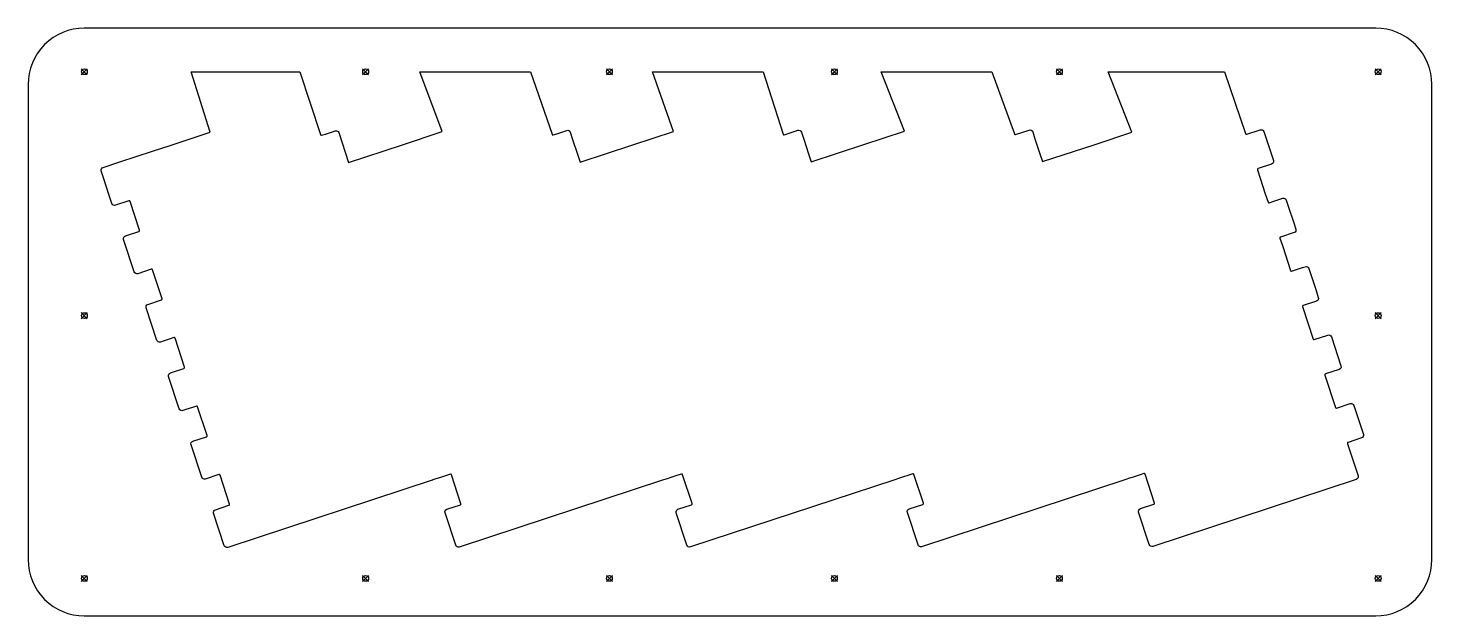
# Model space of a CAD drawing. Header units: millimetres. Extents: x 0 to 749, y 0 to 313.
import ezdxf

# ---------------------------------------------------------------- set-up
doc = ezdxf.new("R2010")
doc.units = ezdxf.units.MM
doc.layers.add('Contour', color=7, linetype='Continuous')
doc.layers.add('Engraving', color=7, linetype='Continuous')

msp = doc.modelspace()

# ---------------------------------------------------------------- linework, layer by layer
at = {"layer": 'Contour', "color": 7, "linetype": 'Continuous'}
for p, q in [((148.42, 274.66), (148.42, 274.66)), ((271.85, 274.86), (271.85, 274.86)), ((395.13, 274.94), (395.13, 274.94)), ((518.45, 275.07), (518.45, 275.07)), ((156.46, 256.1), (156.46, 256.1)), ((163.84, 258.5), (163.84, 258.5)), ((279.48, 256.53), (279.48, 256.53)), ((279.89, 256.3), (279.89, 256.3)), ((287.27, 258.7), (287.27, 258.7)), ((402.73, 256.65), (402.73, 256.65)), ((403.17, 256.38), (403.17, 256.38)), ((410.55, 258.78), (410.55, 258.78)), ((526.02, 256.87), (526.02, 256.87)), ((526.3, 256.55), (526.3, 256.55)), ((526.5, 256.51), (526.5, 256.51)), ((533.88, 258.91), (533.88, 258.91)), ((649.3, 257.01), (649.3, 257.01)), ((649.58, 256.69), (649.58, 256.69)), ((649.78, 256.65), (649.78, 256.65)), ((657.15, 259.05), (657.15, 259.05)), ((290.4, 253.96), (290.4, 253.96)), ((413.68, 254.05), (413.68, 254.05)), ((537.01, 254.19), (537.01, 254.19)), ((48.91, 241.93), (48.91, 241.93)), ((664.13, 242.63), (664.13, 242.63)), ((39.02, 237.1), (39.02, 237.1)), ((655.62, 237.78), (655.62, 237.78)), ((46.6, 218.87), (46.6, 218.87)), ((53.94, 221.26), (53.94, 221.26)), ((54.13, 221.22), (54.13, 221.22)), ((54.29, 221.11), (54.29, 221.11)), ((54.35, 221.03), (54.35, 221.03)), ((661.36, 220.4), (661.36, 220.4)), ((661.87, 220.19), (661.87, 220.19)), ((669.15, 222.57), (669.15, 222.57)), ((59.22, 204.92), (59.22, 204.92)), ((59.5, 205.36), (59.5, 205.36)), ((676.13, 206.15), (676.13, 206.15)), ((50.97, 200.62), (50.97, 200.62)), ((667.62, 201.31), (667.62, 201.31)), ((58.55, 182.38), (58.55, 182.38)), ((65.93, 184.78), (65.93, 184.78)), ((66.12, 184.74), (66.12, 184.74)), ((66.4, 184.42), (66.4, 184.42)), ((673.35, 183.92), (673.35, 183.92)), ((673.87, 183.71), (673.87, 183.71)), ((681.14, 186.09), (681.14, 186.09)), ((71.21, 168.44), (71.21, 168.44)), ((71.49, 168.88), (71.49, 168.88)), ((679.63, 164.94), (679.63, 164.94)), ((679.65, 164.84), (679.65, 164.84)), ((679.86, 165.36), (679.86, 165.36)), ((688.12, 169.67), (688.12, 169.67)), ((62.97, 164.14), (62.97, 164.14)), ((70.54, 145.9), (70.54, 145.9)), ((77.82, 148.28), (77.82, 148.28)), ((78.33, 148.07), (78.33, 148.07)), ((685.29, 147.56), (685.29, 147.56)), ((693.17, 149.63), (693.17, 149.63)), ((74.96, 127.66), (74.96, 127.66)), ((83.25, 131.99), (83.25, 131.99)), ((83.48, 132.4), (83.48, 132.4)), ((691.59, 128.46), (691.59, 128.46)), ((700.15, 133.21), (700.15, 133.21)), ((705.17, 113.15), (705.17, 113.15)), ((82.54, 109.42), (82.54, 109.42)), ((89.81, 111.81), (89.81, 111.81)), ((90.33, 111.59), (90.33, 111.59)), ((86.95, 91.18), (86.95, 91.18)), ((703.62, 92), (703.62, 92)), ((703.85, 92.4), (703.85, 92.4)), ((712.15, 96.73), (712.15, 96.73)), ((101.91, 75.34), (101.91, 75.34)), ((102.1, 75.3), (102.1, 75.3)), ((102.38, 74.98), (102.38, 74.98)), ((225.23, 75.53), (225.23, 75.53)), ((225.75, 75.31), (225.75, 75.31)), ((348.52, 75.61), (348.52, 75.61)), ((349.03, 75.39), (349.03, 75.39)), ((471.94, 75.75), (471.94, 75.75)), ((472.36, 75.52), (472.36, 75.52)), ((595.12, 75.88), (595.12, 75.88)), ((595.64, 75.66), (595.64, 75.66)), ((94.53, 72.94), (94.53, 72.94)), ((709.28, 74.57), (709.28, 74.57)), ((600.78, 60), (600.78, 60)), ((98.95, 54.7), (98.95, 54.7)), ((107.46, 59.56), (107.46, 59.56)), ((222.38, 54.9), (222.38, 54.9)), ((230.67, 59.23), (230.67, 59.23)), ((230.9, 59.65), (230.9, 59.65)), ((345.66, 54.98), (345.66, 54.98)), ((354.16, 59.61), (354.16, 59.61)), ((354.18, 59.69), (354.18, 59.69)), ((468.98, 55.12), (468.98, 55.12)), ((592.26, 55.26), (592.26, 55.26)), ((600.55, 59.58), (600.55, 59.58)), ((106.53, 36.46), (106.53, 36.46)), ((229.96, 36.66), (229.96, 36.66)), ((353.24, 36.74), (353.24, 36.74)), ((476.56, 36.87), (476.56, 36.87)), ((599.84, 37.01), (599.84, 37.01))]:
    msp.add_line(p, q, dxfattribs=at)
at = {"layer": 'Contour', "color": 7, "linetype": 'Continuous', "flags": 128}
msp.add_lwpolyline([(718.7, 313.25), (30, 313.25, 0.414214), (0, 283.25), (0, 30, 0.414214), (30, 0), (718.7, 0, 0.414214), (748.7, 30), (748.7, 283.25, 0.414214)], format="xyb", close=True, dxfattribs=at)
msp.add_lwpolyline([(97.17, 257.76), (87, 290), (145, 290), (155.99, 256.46), (156.02, 256.38), (156.04, 256.35), (156.05, 256.33), (156.11, 256.25), (156.21, 256.17), (156.33, 256.12), (156.46, 256.1), (156.57, 256.11), (158.62, 256.78), (162.32, 258), (163.84, 258.5, -0.413967), (165.73, 257.54), (170.95, 241.67), (199.2, 250.95), (220.88, 258.09), (209, 290), (268, 290), (279.42, 256.66), (279.45, 256.58), (279.45, 256.58), (279.48, 256.53), (279.48, 256.52), (279.54, 256.45), (279.64, 256.37), (279.76, 256.32), (279.89, 256.3), (280, 256.31), (282.05, 256.98), (285.75, 258.2), (287.27, 258.7, -0.414153), (289.16, 257.74), (290.4, 253.96), (293, 246.06), (294.4, 241.81), (322.48, 251.03), (344.15, 258.16), (333, 290), (392, 290), (402.7, 256.73), (402.73, 256.65), (402.76, 256.6), (402.82, 256.52), (402.92, 256.45), (403.05, 256.39), (403.17, 256.38), (403.29, 256.39), (405.33, 257.06), (409.03, 258.28), (410.55, 258.78, -0.414153), (412.45, 257.82), (413.68, 254.05), (416.28, 246.17), (417.67, 241.92), (445.8, 251.16), (467.4, 258.27), (455, 290), (514, 290), (526.02, 256.87), (526.05, 256.79), (526.05, 256.79), (526.1, 256.71), (526.2, 256.61), (526.3, 256.55), (526.39, 256.52), (526.5, 256.51), (526.59, 256.52), (526.59, 256.52), (526.67, 256.54), (526.69, 256.55), (533.88, 258.91, -0.414153), (535.77, 257.95), (537.01, 254.19), (539.6, 246.31), (540.99, 242.07), (569.08, 251.3), (588.61, 257.73), (576, 290), (638, 290), (649.3, 257.01), (649.33, 256.93), (649.33, 256.93), (649.38, 256.85), (649.48, 256.75), (649.58, 256.69), (649.67, 256.67), (649.78, 256.65), (649.87, 256.66), (649.89, 256.66), (649.92, 256.67), (657.15, 259.05, -0.414153), (659.04, 258.09), (664.13, 242.63, -0.414153), (663.18, 240.74), (655.97, 238.36), (655.89, 238.33), (655.84, 238.3), (655.76, 238.24), (655.68, 238.14), (655.63, 238.03), (655.61, 237.89), (655.62, 237.81), (655.62, 237.78), (655.63, 237.76), (657.11, 233.27), (659.83, 224.98), (661.29, 220.53), (661.33, 220.45), (661.33, 220.45), (661.36, 220.4), (661.36, 220.4), (661.42, 220.32), (661.52, 220.24), (661.64, 220.19), (661.77, 220.17), (661.85, 220.18), (661.87, 220.19), (661.9, 220.19), (663.92, 220.85), (667.63, 222.07), (669.15, 222.57, -0.413967), (671.04, 221.61), (672.28, 217.84), (674.88, 209.93), (676.13, 206.15, -0.414153), (675.17, 204.26), (667.96, 201.88), (667.88, 201.85), (667.85, 201.84), (667.83, 201.82), (667.75, 201.76), (667.67, 201.66), (667.62, 201.55), (667.6, 201.41), (667.61, 201.33), (667.62, 201.31), (667.62, 201.28), (669.1, 196.79), (671.83, 188.5), (673.29, 184.05), (673.32, 183.97), (673.32, 183.97), (673.35, 183.92), (673.35, 183.92), (673.41, 183.84), (673.51, 183.76), (673.63, 183.71), (673.76, 183.69), (673.85, 183.7), (673.87, 183.71), (673.89, 183.71), (675.92, 184.38), (679.62, 185.59), (681.14, 186.09, -0.413967), (683.03, 185.14), (684.28, 181.36), (686.88, 173.45), (688.12, 169.67, -0.413967), (687.16, 167.78), (679.99, 165.42), (679.92, 165.39), (679.91, 165.39), (679.87, 165.36), (679.86, 165.36), (679.81, 165.32), (679.78, 165.3), (679.7, 165.2), (679.65, 165.08), (679.63, 164.94), (679.64, 164.92), (679.65, 164.84), (679.65, 164.84), (679.65, 164.81), (685.29, 147.56), (685.32, 147.5), (685.32, 147.49), (685.36, 147.42), (685.46, 147.32), (685.57, 147.25), (685.65, 147.23), (685.75, 147.21), (685.86, 147.22), (685.91, 147.24), (693.17, 149.63, -0.414153), (695.07, 148.67), (700.15, 133.21, -0.414153), (699.2, 131.31), (691.95, 128.93), (691.87, 128.9), (691.82, 128.87), (691.74, 128.8), (691.66, 128.7), (691.61, 128.59), (691.59, 128.46), (691.6, 128.36), (691.6, 128.34), (691.62, 128.3), (697.28, 111.09), (697.31, 111.01), (697.33, 110.98), (697.34, 110.96), (697.4, 110.88), (697.5, 110.8), (697.61, 110.75), (697.75, 110.73), (697.86, 110.75), (697.88, 110.75), (705.17, 113.15, -0.414153), (707.06, 112.19), (712.15, 96.73, -0.414153), (711.19, 94.84), (703.98, 92.46), (703.98, 92.46), (703.9, 92.43), (703.85, 92.4), (703.85, 92.4), (703.76, 92.34), (703.69, 92.24), (703.64, 92.12), (703.62, 92), (703.63, 91.89), (703.63, 91.89), (703.66, 91.77), (709.28, 74.57, -0.413535), (708.33, 72.68), (599.84, 37.01, -0.414153), (597.95, 37.97), (592.26, 55.26, -0.414153), (593.22, 57.15), (600.42, 59.52), (600.43, 59.52), (600.5, 59.55), (600.55, 59.58), (600.56, 59.59), (600.63, 59.64), (600.71, 59.75), (600.76, 59.87), (600.78, 60), (600.77, 60.09), (600.77, 60.11), (600.76, 60.15), (595.7, 75.53), (595.67, 75.61), (595.64, 75.66), (595.63, 75.67), (595.58, 75.74), (595.47, 75.82), (595.35, 75.87), (595.22, 75.89), (595.13, 75.88), (595.12, 75.88), (595.09, 75.87), (593.07, 75.21), (589.37, 73.99), (587.39, 73.34), (585.52, 72.7), (476.56, 36.87, -0.414153), (474.67, 37.83), (468.98, 55.12, -0.414153), (469.94, 57.01), (477.14, 59.38), (477.15, 59.38), (477.22, 59.41), (477.28, 59.45), (477.36, 59.51), (477.44, 59.61), (477.49, 59.73), (477.5, 59.86), (477.49, 59.95), (477.48, 60.01), (472.42, 75.39), (472.39, 75.47), (472.36, 75.52), (472.36, 75.53), (472.3, 75.6), (472.19, 75.68), (472.07, 75.73), (471.94, 75.75), (471.85, 75.74), (471.83, 75.74), (471.8, 75.73), (464.13, 73.21), (462.2, 72.56), (353.24, 36.74, -0.414153), (351.34, 37.69), (345.66, 54.98, -0.414153), (346.61, 56.87), (353.84, 59.25), (353.89, 59.27), (353.98, 59.33), (354.07, 59.42), (354.14, 59.53), (354.16, 59.61), (354.17, 59.68), (354.18, 59.69), (354.18, 59.7), (354.18, 59.78), (354.16, 59.87), (349.1, 75.26), (349.06, 75.34), (349.03, 75.39), (349.03, 75.39), (348.97, 75.47), (348.87, 75.55), (348.75, 75.6), (348.62, 75.62), (348.52, 75.61), (348.47, 75.59), (346.47, 74.93), (342.76, 73.72), (340.77, 73.06), (338.92, 72.48), (229.96, 36.66, -0.414153), (228.06, 37.62), (222.38, 54.9, -0.414153), (223.33, 56.8), (230.54, 59.17), (230.54, 59.17), (230.62, 59.2), (230.67, 59.23), (230.68, 59.23), (230.75, 59.3), (230.83, 59.39), (230.88, 59.51), (230.9, 59.65), (230.89, 59.74), (230.89, 59.74), (230.87, 59.79), (225.81, 75.18), (225.78, 75.26), (225.75, 75.31), (225.75, 75.31), (225.69, 75.39), (225.59, 75.47), (225.47, 75.52), (225.34, 75.54), (225.25, 75.53), (225.23, 75.53), (225.21, 75.52), (223.19, 74.86), (219.48, 73.64), (217.45, 72.97), (215.93, 72.44), (215.65, 72.34), (215.51, 72.29), (106.53, 36.46, -0.414153), (104.63, 37.42), (98.95, 54.7, -0.414153), (99.9, 56.6), (107.11, 58.97), (107.12, 58.97), (107.19, 59), (107.25, 59.03), (107.33, 59.1), (107.4, 59.19), (107.45, 59.31), (107.47, 59.45), (107.46, 59.56), (107.45, 59.58), (107.44, 59.6), (102.38, 74.98), (102.35, 75.06), (102.35, 75.06), (102.31, 75.14), (102.21, 75.24), (102.1, 75.3), (102.01, 75.32), (101.91, 75.34), (101.81, 75.33), (101.8, 75.33), (101.76, 75.31), (94.53, 72.94, -0.414153), (92.64, 73.89), (86.95, 91.18, -0.414153), (87.91, 93.07), (95.11, 95.45), (95.12, 95.45), (95.19, 95.48), (95.25, 95.51), (95.33, 95.58), (95.41, 95.67), (95.46, 95.79), (95.48, 95.91), (95.46, 96.02), (95.45, 96.08), (90.39, 111.46), (90.36, 111.54), (90.33, 111.59), (90.33, 111.59), (90.27, 111.67), (90.17, 111.75), (90.05, 111.8), (89.92, 111.82), (89.82, 111.81), (89.81, 111.81), (89.78, 111.8), (87.76, 111.13), (84.06, 109.92), (82.54, 109.42, -0.413967), (80.65, 110.37), (74.96, 127.66, -0.414153), (75.92, 129.55), (83.12, 131.93), (83.13, 131.93), (83.2, 131.96), (83.25, 131.99), (83.26, 131.99), (83.33, 132.05), (83.41, 132.15), (83.46, 132.27), (83.48, 132.4), (83.47, 132.5), (83.47, 132.51), (83.46, 132.55), (78.4, 147.94), (78.37, 148.01), (78.33, 148.07), (78.33, 148.07), (78.27, 148.15), (78.17, 148.23), (78.05, 148.28), (77.92, 148.3), (77.83, 148.29), (77.82, 148.28), (77.79, 148.28), (75.77, 147.61), (72.06, 146.4), (70.54, 145.9, -0.413967), (68.65, 146.85), (62.97, 164.14, -0.414153), (63.92, 166.03), (71.14, 168.41), (71.21, 168.44), (71.26, 168.47), (71.34, 168.53), (71.42, 168.63), (71.47, 168.75), (71.49, 168.88), (71.48, 168.98), (71.48, 168.98), (71.46, 169.03), (66.4, 184.42), (66.37, 184.49), (66.37, 184.5), (66.33, 184.57), (66.23, 184.67), (66.12, 184.74), (66.03, 184.76), (65.93, 184.78), (65.84, 184.77), (65.83, 184.76), (65.75, 184.74), (65.73, 184.74), (58.55, 182.38, -0.414153), (56.66, 183.33), (50.97, 200.62, -0.414153), (51.93, 202.51), (59.14, 204.89), (59.15, 204.89), (59.22, 204.92), (59.27, 204.95), (59.36, 205.01), (59.43, 205.11), (59.48, 205.23), (59.5, 205.36), (59.49, 205.46), (59.49, 205.46), (59.48, 205.51), (54.41, 220.9), (54.38, 220.97), (54.35, 221.03), (54.35, 221.03), (54.31, 221.08), (54.29, 221.11), (54.22, 221.17), (54.13, 221.22), (54.05, 221.24), (53.94, 221.26), (53.85, 221.25), (53.85, 221.25), (53.76, 221.22), (53.75, 221.22), (46.6, 218.87, -0.414338), (44.7, 219.82), (43.31, 224.07), (40.42, 232.85), (39.02, 237.1, -0.414338), (39.98, 239), (48.91, 241.93), (66.37, 247.66), (75.77, 250.75), (97.14, 257.79)], format="xyb", dxfattribs=at)
at = {"layer": 'Contour', "color": 7, "linetype": 'Continuous'}
for centre in [(30.04, 290.01), (180.04, 290.01), (310.04, 290.01), (430.04, 290.01), (550.04, 290.01), (720.04, 290.01), (30.04, 160.01), (720.04, 160.01), (30.04, 20.01), (180.04, 20.01), (310.04, 20.01), (430.04, 20.01), (550.04, 20.01), (720.04, 20.01)]:
    msp.add_circle(centre, 1.55, dxfattribs=at)
at = {"layer": 'Engraving', "color": 153, "linetype": 'Continuous'}
for p, q in [((28.4, 291.6), (31.6, 288.4)), ((31.6, 291.6), (28.4, 288.4)), ((178.4, 291.6), (181.6, 288.4)), ((181.6, 291.6), (178.4, 288.4)), ((308.4, 291.6), (311.6, 288.4)), ((311.6, 291.6), (308.4, 288.4)), ((428.4, 291.6), (431.6, 288.4)), ((431.6, 291.6), (428.4, 288.4)), ((548.4, 291.6), (551.6, 288.4)), ((551.6, 291.6), (548.4, 288.4)), ((718.4, 291.6), (721.6, 288.4)), ((721.6, 291.6), (718.4, 288.4)), ((28.4, 161.6), (31.6, 158.4)), ((31.6, 161.6), (28.4, 158.4)), ((718.4, 161.6), (721.6, 158.4)), ((721.6, 161.6), (718.4, 158.4)), ((28.4, 21.6), (31.6, 18.4)), ((31.6, 21.6), (28.4, 18.4)), ((178.4, 21.6), (181.6, 18.4)), ((181.6, 21.6), (178.4, 18.4)), ((308.4, 21.6), (311.6, 18.4)), ((311.6, 21.6), (308.4, 18.4)), ((428.4, 21.6), (431.6, 18.4)), ((431.6, 21.6), (428.4, 18.4)), ((548.4, 21.6), (551.6, 18.4)), ((551.6, 21.6), (548.4, 18.4)), ((718.4, 21.6), (721.6, 18.4)), ((721.6, 21.6), (718.4, 18.4))]:
    msp.add_line(p, q, dxfattribs=at)

doc.saveas('drawing.dxf')
